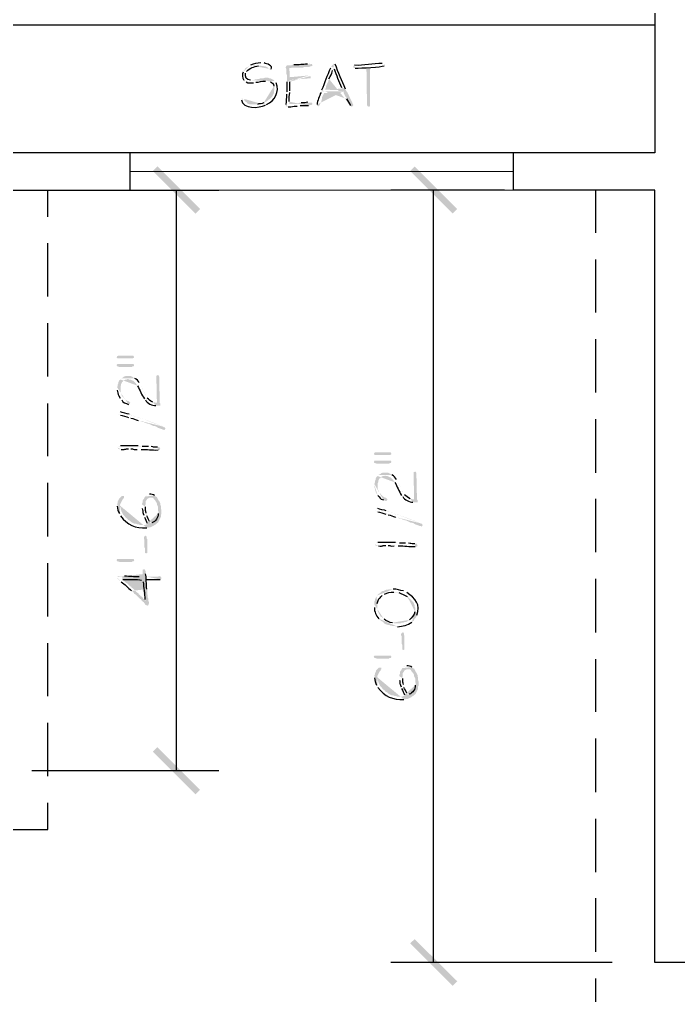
# Model space of a CAD drawing. Header units: inches. Extents: x -167 to 6071, y -6287 to -2731.
# Drawn here: x 1027.3 to 1089.2, y -6073.2 to -5981.6 of the extents above; entities that cross this region are included whole.
import ezdxf

# ---------------------------------------------------------------- set-up
doc = ezdxf.new("R2010")
doc.units = ezdxf.units.IN
doc.header["$LTSCALE"] = 96
doc.header["$MEASUREMENT"] = 0
doc.layers.add('Doors', color=5, linetype='Continuous', lineweight=9)
doc.layers.add('PDF_Geometry', color=7, linetype='Continuous', true_color=0x4a4a4a)
doc.layers.add('PDF_Solid Fills', color=7, linetype='Continuous')

msp = doc.modelspace()

# ---------------------------------------------------------------- hatches: boundary and pattern name
at = {"layer": 'PDF_Solid Fills', "transparency": 33554559}
h = msp.add_hatch(color=256, dxfattribs=at)
h.paths.add_polyline_path([(1048.917, -5985.855), (1048.81, -5985.909), (1048.703, -5986.015), (1048.49, -5986.122), (1048.437, -5986.229), (1048.383, -5986.335), (1048.277, -5986.389), (1048.277, -5986.495)], flags=0)
h.paths.add_polyline_path([(1048.33, -5987.242), (1048.383, -5987.349), (1048.437, -5987.349), (1048.543, -5987.402)], flags=0)
h.paths.add_polyline_path([(1049.237, -5987.509), (1049.343, -5987.509), (1049.45, -5987.455)], flags=0)
h.paths.add_polyline_path([(1050.357, -5987.349), (1050.463, -5987.295), (1051.21, -5987.295), (1051.157, -5987.242), (1048.97, -5987.242)], flags=0)
h.paths.add_polyline_path([(1048.49, -5986.602), (1048.543, -5986.495), (1048.597, -5986.442)], flags=0)
h.paths.add_polyline_path([(1049.717, -5985.909), (1049.983, -5985.909)], flags=0)
h = msp.add_hatch(color=256, dxfattribs=at)
h.paths.add_polyline_path([(1049.983, -5985.642), (1049.93, -5985.642)], flags=0)
h.paths.add_polyline_path([(1048.97, -5985.855), (1048.917, -5985.855), (1049.983, -5985.909), (1050.143, -5985.909), (1050.25, -5985.962), (1050.357, -5985.962), (1050.57, -5986.069), (1050.677, -5986.175), (1050.73, -5986.175), (1050.73, -5986.229), (1050.837, -5986.282), (1050.89, -5986.229)], flags=0)
h.paths.add_polyline_path([(1050.25, -5985.642), (1050.09, -5985.642)], flags=0)
h = msp.add_hatch(color=256, dxfattribs=at)
h.paths.add_polyline_path([(1054.623, -5985.695), (1054.463, -5985.749), (1054.303, -5985.749)], flags=0)
h.paths.add_polyline_path([(1053.023, -5985.802), (1052.917, -5985.802), (1052.81, -5985.855), (1052.437, -5985.855), (1052.33, -5985.909), (1052.277, -5986.015), (1052.277, -5986.122), (1052.33, -5986.229), (1052.33, -5986.655), (1052.383, -5986.815), (1052.383, -5987.029), (1052.65, -5986.975), (1052.65, -5986.442), (1052.597, -5986.335), (1052.597, -5986.122), (1052.757, -5986.122), (1052.863, -5986.069), (1053.877, -5986.069), (1054.037, -5986.015), (1054.463, -5986.015), (1054.57, -5985.962), (1054.623, -5985.962), (1054.73, -5985.909), (1054.783, -5985.909), (1054.783, -5985.855), (1054.73, -5985.749)], flags=0)
h = msp.add_hatch(color=256, dxfattribs=at)
h.paths.add_polyline_path([(1056.543, -5986.015), (1056.49, -5986.122)], flags=0)
h.paths.add_polyline_path([(1055.637, -5988.202), (1055.583, -5988.309), (1057.663, -5988.309), (1057.717, -5988.362), (1057.717, -5988.469), (1057.77, -5988.575), (1057.823, -5988.682), (1057.877, -5988.789), (1057.983, -5988.895), (1057.983, -5989.002)], flags=0)
h.paths.add_polyline_path([(1058.357, -5989.642), (1058.463, -5989.749), (1058.57, -5989.695), (1058.623, -5989.589), (1058.143, -5988.575), (1058.09, -5988.469), (1058.037, -5988.362), (1057.983, -5988.309), (1057.93, -5988.202), (1055.957, -5988.149), (1056.01, -5988.042), (1056.063, -5987.935), (1056.063, -5987.829), (1056.117, -5987.669), (1056.17, -5987.562), (1056.223, -5987.455), (1056.277, -5987.349), (1056.277, -5987.295), (1056.33, -5987.242), (1056.33, -5987.135)], flags=0)
h.paths.add_polyline_path([(1056.65, -5986.335), (1056.757, -5986.229), (1056.81, -5986.069)], flags=0)
h = msp.add_hatch(color=256, dxfattribs=at)
h.paths.add_polyline_path([(1056.757, -5985.695), (1056.703, -5985.749), (1056.703, -5985.802), (1056.65, -5985.855), (1056.597, -5985.909), (1056.543, -5986.015), (1056.81, -5986.069), (1056.81, -5986.175)], flags=0)
h.paths.add_polyline_path([(1057.503, -5987.935), (1057.557, -5988.042), (1055.957, -5988.149), (1057.93, -5988.202), (1057.877, -5988.095)], flags=0)
h.paths.add_polyline_path([(1056.917, -5985.749), (1056.863, -5985.695)], flags=0)
h = msp.add_hatch(color=256, dxfattribs=at)
h.paths.add_polyline_path([(1061.397, -5985.695), (1061.343, -5985.695)], flags=0)
h.paths.add_polyline_path([(1058.73, -5985.855), (1058.623, -5985.909), (1058.623, -5986.015), (1058.677, -5986.122), (1058.783, -5986.122)], flags=0)
h.paths.add_polyline_path([(1061.503, -5985.909), (1061.557, -5985.802), (1061.503, -5985.749)], flags=0)
h = msp.add_hatch(color=256, dxfattribs=at)
h.paths.add_polyline_path([(1054.463, -5986.815), (1052.65, -5986.975), (1052.383, -5987.029), (1052.383, -5987.402)], flags=0)
h.paths.add_polyline_path([(1052.383, -5988.362), (1052.383, -5988.469), (1052.33, -5988.575)], flags=0)
h.paths.add_polyline_path([(1052.277, -5989.535), (1052.277, -5989.642), (1052.33, -5989.695), (1052.383, -5989.749), (1052.49, -5989.749)], flags=0)
h.paths.add_polyline_path([(1053.343, -5989.695), (1053.45, -5989.695), (1053.61, -5989.642)], flags=0)
h.paths.add_polyline_path([(1054.41, -5989.642), (1054.57, -5989.589), (1054.677, -5989.589), (1054.73, -5989.535), (1052.597, -5989.482), (1052.597, -5989.269)], flags=0)
h.paths.add_polyline_path([(1052.65, -5988.415), (1052.65, -5988.255)], flags=0)
h.paths.add_polyline_path([(1052.65, -5987.402), (1052.65, -5987.242), (1054.463, -5987.082), (1054.623, -5987.082), (1054.623, -5986.975), (1054.57, -5986.869)], flags=0)
for points in [[(1060.17, -5986.069), (1059.85, -5986.069), (1059.903, -5989.589), (1059.957, -5989.695), (1060.063, -5989.749), (1060.17, -5989.695), (1060.17, -5989.589)], [(1050.463, -5987.029), (1050.303, -5987.029), (1050.143, -5987.082), (1049.877, -5987.082), (1049.77, -5987.135), (1049.663, -5987.135), (1049.557, -5987.189), (1049.397, -5987.189), (1049.29, -5987.242), (1048.97, -5987.242), (1051.157, -5987.242), (1050.943, -5987.135), (1050.837, -5987.082), (1050.73, -5987.082), (1050.623, -5987.029)]]:
    msp.add_hatch(color=256, dxfattribs=at).paths.add_polyline_path(points)
h = msp.add_hatch(color=256, dxfattribs=at)
h.paths.add_polyline_path([(1051.21, -5987.295), (1050.463, -5987.295), (1050.623, -5987.349), (1050.73, -5987.349), (1050.837, -5987.402)], flags=0)
h.paths.add_polyline_path([(1051.157, -5987.829), (1051.21, -5987.935), (1051.21, -5988.149), (1051.157, -5988.255), (1051.157, -5988.469), (1051.103, -5988.575), (1051.05, -5988.682), (1050.997, -5988.789), (1050.89, -5988.895), (1050.837, -5988.949), (1050.73, -5989.055), (1050.623, -5989.109), (1050.517, -5989.215), (1050.41, -5989.269), (1050.303, -5989.322), (1050.197, -5989.375)], flags=0)
h.paths.add_polyline_path([(1049.61, -5989.535), (1049.237, -5989.535), (1050.463, -5989.535)], flags=0)
h.paths.add_polyline_path([(1051.37, -5987.509), (1051.263, -5987.402)], flags=0)
h = msp.add_hatch(color=256, dxfattribs=at)
h.paths.add_polyline_path([(1055.583, -5988.309), (1055.583, -5988.415)], flags=0)
h.paths.add_polyline_path([(1055.21, -5989.535), (1055.21, -5989.642), (1055.317, -5989.695), (1055.37, -5989.695), (1055.423, -5989.642), (1055.477, -5989.589), (1055.477, -5989.482), (1055.583, -5989.375), (1055.637, -5989.162), (1055.637, -5989.109), (1055.69, -5989.002), (1055.69, -5988.842), (1055.743, -5988.735), (1055.85, -5988.522), (1055.85, -5988.469), (1057.663, -5988.309)], flags=0)
h = msp.add_hatch(color=256, dxfattribs=at)
h.paths.add_polyline_path([(1048.223, -5988.949), (1048.117, -5989.002), (1048.117, -5989.109)], flags=0)
h.paths.add_polyline_path([(1050.357, -5989.589), (1050.463, -5989.535), (1048.917, -5989.535), (1048.81, -5989.482), (1048.757, -5989.482), (1048.65, -5989.429), (1048.597, -5989.322), (1048.49, -5989.269), (1048.383, -5989.162), (1048.383, -5989.055), (1048.33, -5989.002)], flags=0)
h = msp.add_hatch(color=256, dxfattribs=at)
h.paths.add_polyline_path([(1054.57, -5989.322), (1054.357, -5989.322)], flags=0)
h.paths.add_polyline_path([(1053.717, -5989.375), (1053.557, -5989.375), (1053.45, -5989.429), (1052.97, -5989.429), (1052.81, -5989.482), (1052.597, -5989.482), (1054.73, -5989.535), (1054.783, -5989.482), (1054.73, -5989.375)], flags=0)
at = {"layer": 'PDF_Solid Fills', "true_color": 0x4a4a4a, "transparency": 33554559}
for points in [[(1036.383, -6013.269), (1036.437, -6013.322), (1036.49, -6013.375), (1037.877, -6013.375), (1037.983, -6013.322), (1038.037, -6013.269), (1037.983, -6013.162), (1037.93, -6013.109), (1036.543, -6013.109), (1036.437, -6013.162)], [(1036.383, -6014.015), (1036.437, -6014.122), (1036.49, -6014.122), (1036.65, -6014.175), (1037.823, -6014.175), (1037.877, -6014.122), (1037.983, -6014.122), (1038.037, -6014.015), (1037.983, -6013.909), (1036.437, -6013.909)], [(1040.117, -6015.082), (1040.17, -6017.535), (1040.17, -6017.802), (1040.49, -6017.802), (1040.49, -6017.589), (1040.437, -6017.535), (1040.383, -6015.135), (1040.383, -6015.082), (1040.33, -6014.975), (1040.277, -6014.922), (1040.17, -6014.975), (1040.117, -6014.975)], [(1060.543, -6022.335), (1060.65, -6022.442), (1062.037, -6022.442), (1062.143, -6022.389), (1062.197, -6022.335), (1062.143, -6022.229), (1062.09, -6022.175), (1060.703, -6022.175), (1060.597, -6022.229)], [(1060.543, -6023.082), (1060.597, -6023.189), (1060.65, -6023.189), (1060.81, -6023.242), (1061.983, -6023.242), (1062.037, -6023.189), (1062.143, -6023.189), (1062.197, -6023.082), (1062.143, -6022.975), (1060.597, -6022.975)], [(1064.277, -6024.149), (1064.33, -6026.602), (1064.33, -6026.869), (1064.65, -6026.869), (1064.65, -6026.655), (1064.597, -6026.602), (1064.543, -6024.202), (1064.543, -6024.149), (1064.49, -6024.042), (1064.437, -6023.989), (1064.33, -6024.042), (1064.277, -6024.042)], [(1038.943, -6030.175), (1038.943, -6030.282), (1038.997, -6030.389), (1038.997, -6031.082), (1039.05, -6031.189), (1039.05, -6031.615), (1039.157, -6031.669), (1039.263, -6031.615), (1039.263, -6030.335), (1039.21, -6030.282), (1039.21, -6030.122), (1039.157, -6030.015), (1039.103, -6030.015), (1038.997, -6030.069)], [(1036.65, -6032.202), (1037.983, -6032.202), (1038.037, -6032.309), (1037.983, -6032.415), (1037.877, -6032.415), (1037.823, -6032.469), (1036.65, -6032.469), (1036.49, -6032.415), (1036.437, -6032.415), (1036.383, -6032.309), (1036.437, -6032.202)], [(1063.103, -6039.242), (1063.103, -6039.349), (1063.157, -6039.455), (1063.157, -6040.149), (1063.21, -6040.255), (1063.21, -6040.682), (1063.317, -6040.735), (1063.423, -6040.682), (1063.423, -6039.402), (1063.37, -6039.349), (1063.37, -6039.189), (1063.317, -6039.082), (1063.263, -6039.082), (1063.157, -6039.135)], [(1060.81, -6041.269), (1062.143, -6041.269), (1062.197, -6041.375), (1062.143, -6041.482), (1062.037, -6041.482), (1061.983, -6041.535), (1060.81, -6041.535), (1060.65, -6041.482), (1060.597, -6041.482), (1060.543, -6041.375), (1060.597, -6041.269)]]:
    msp.add_hatch(color=251, dxfattribs=at).paths.add_polyline_path(points)
h = msp.add_hatch(color=251, dxfattribs=at)
h.paths.add_polyline_path([(1036.437, -6016.202), (1036.437, -6016.362)], flags=0)
h.paths.add_polyline_path([(1036.703, -6017.109), (1036.757, -6017.162), (1036.863, -6017.269)], flags=0)
h.paths.add_polyline_path([(1037.503, -6017.695), (1037.61, -6017.642), (1037.663, -6017.535), (1037.61, -6017.482), (1037.503, -6017.375), (1037.45, -6017.375), (1037.343, -6017.322), (1037.29, -6017.269), (1037.237, -6017.269), (1037.183, -6017.215), (1037.077, -6017.109), (1037.023, -6017.002), (1036.917, -6016.949), (1036.863, -6016.842), (1036.863, -6016.789), (1036.757, -6016.575), (1036.757, -6015.349), (1036.65, -6015.402), (1036.597, -6015.509), (1036.543, -6015.615), (1036.543, -6015.722), (1036.49, -6015.829), (1036.49, -6015.935), (1036.437, -6016.095)], flags=0)
h = msp.add_hatch(color=251, dxfattribs=at)
h.paths.add_polyline_path([(1036.757, -6015.349), (1036.757, -6016.202), (1036.757, -6015.989), (1036.81, -6015.882), (1036.81, -6015.775), (1036.863, -6015.669), (1036.917, -6015.562), (1036.97, -6015.562), (1037.023, -6015.455), (1037.237, -6015.349), (1037.343, -6015.349), (1037.45, -6015.295), (1037.557, -6015.349), (1037.663, -6015.349), (1037.877, -6015.455), (1037.93, -6015.455), (1038.037, -6015.562), (1038.09, -6015.615), (1038.197, -6015.722), (1038.25, -6015.829), (1038.303, -6015.829), (1038.357, -6015.935)], flags=0)
h.paths.add_polyline_path([(1038.997, -6017.162), (1038.997, -6017.215), (1039.103, -6017.269)], flags=0)
h.paths.add_polyline_path([(1040.063, -6017.802), (1040.17, -6017.802), (1040.17, -6017.535), (1040.063, -6017.535), (1039.903, -6017.482), (1039.797, -6017.482)], flags=0)
h.paths.add_polyline_path([(1039.263, -6017.109), (1039.21, -6017.002), (1039.157, -6016.895), (1039.05, -6016.789), (1039.05, -6016.682), (1038.997, -6016.575), (1038.943, -6016.469), (1038.89, -6016.415), (1038.837, -6016.255), (1038.783, -6016.149), (1038.677, -6015.989), (1038.623, -6015.882), (1038.517, -6015.669)], flags=0)
h.paths.add_polyline_path([(1038.09, -6015.242), (1037.983, -6015.189), (1037.93, -6015.135), (1037.823, -6015.082), (1037.717, -6015.029), (1037.237, -6015.029), (1037.077, -6015.082), (1037.023, -6015.135), (1036.81, -6015.242)], flags=0)
h = msp.add_hatch(color=251, dxfattribs=at)
h.paths.add_polyline_path([(1036.49, -6018.549), (1036.543, -6018.602), (1036.757, -6018.709)], flags=0)
h.paths.add_polyline_path([(1037.503, -6018.922), (1037.61, -6018.922), (1037.717, -6018.975)], flags=0)
h.paths.add_polyline_path([(1038.41, -6019.189), (1038.517, -6019.189), (1038.623, -6019.242), (1038.837, -6019.349), (1038.943, -6019.349), (1039.05, -6019.402), (1039.21, -6019.455), (1039.317, -6019.509), (1039.423, -6019.509), (1039.53, -6019.562), (1039.637, -6019.615), (1039.743, -6019.669), (1039.85, -6019.722), (1039.957, -6019.722), (1040.117, -6019.775), (1040.277, -6019.882), (1040.597, -6019.989), (1040.703, -6020.042), (1040.81, -6020.042), (1040.81, -6020.095), (1040.917, -6020.042), (1040.97, -6019.935), (1040.917, -6019.882), (1040.917, -6019.829), (1040.81, -6019.829), (1040.757, -6019.775)], flags=0)
h.paths.add_polyline_path([(1040.757, -6019.775, 0.021662), (1038.783, -6019.029)], flags=0)
h.paths.add_polyline_path([(1038.783, -6019.029), (1038.677, -6018.975), (1038.517, -6018.922), (1038.41, -6018.922), (1038.303, -6018.869), (1038.197, -6018.815), (1038.09, -6018.815), (1037.877, -6018.709), (1037.77, -6018.709), (1037.557, -6018.602)], flags=0)
h.paths.add_polyline_path([(1036.757, -6018.389), (1036.65, -6018.389), (1036.543, -6018.442)], flags=0)
h = msp.add_hatch(color=251, dxfattribs=at)
h.paths.add_polyline_path([(1036.49, -6021.749), (1036.543, -6021.855), (1036.703, -6021.909), (1036.81, -6021.909)], flags=0)
h.paths.add_polyline_path([(1037.503, -6021.855), (1037.717, -6021.855)], flags=0)
h.paths.add_polyline_path([(1038.303, -6021.909), (1038.677, -6021.909)], flags=0)
h.paths.add_polyline_path([(1040.277, -6021.962), (1040.437, -6021.962), (1040.49, -6021.855), (1040.437, -6021.749), (1040.383, -6021.695), (1040.223, -6021.695)], flags=0)
h.paths.add_polyline_path([(1039.637, -6021.642), (1039.37, -6021.642)], flags=0)
h.paths.add_polyline_path([(1038.783, -6021.642), (1038.517, -6021.642), (1038.41, -6021.589)], flags=0)
h.paths.add_polyline_path([(1036.757, -6021.589), (1036.65, -6021.589), (1036.543, -6021.642)], flags=0)
h = msp.add_hatch(color=251, dxfattribs=at)
h.paths.add_polyline_path([(1060.597, -6025.269), (1060.597, -6025.429), (1060.65, -6025.589), (1060.65, -6025.695), (1060.703, -6025.802), (1060.703, -6025.909), (1060.757, -6025.962), (1060.863, -6026.175), (1060.917, -6026.229)], flags=0)
h.paths.add_polyline_path([(1061.45, -6026.655), (1061.557, -6026.709), (1061.663, -6026.762), (1061.77, -6026.709), (1061.823, -6026.602), (1061.77, -6026.549), (1061.663, -6026.442), (1061.61, -6026.442), (1061.503, -6026.389), (1061.45, -6026.335), (1061.397, -6026.335), (1061.343, -6026.282), (1061.237, -6026.175), (1061.183, -6026.069), (1061.077, -6026.015), (1061.023, -6025.909), (1061.023, -6025.855), (1060.97, -6025.749), (1060.917, -6025.642), (1060.917, -6024.415), (1060.81, -6024.469), (1060.757, -6024.575), (1060.703, -6024.682), (1060.703, -6024.789), (1060.65, -6024.895), (1060.65, -6025.002), (1060.597, -6025.162)], flags=0)
h = msp.add_hatch(color=251, dxfattribs=at)
h.paths.add_polyline_path([(1060.917, -6024.415), (1060.917, -6025.269), (1060.917, -6025.055), (1060.97, -6024.949), (1060.97, -6024.842), (1061.077, -6024.629), (1061.13, -6024.629), (1061.183, -6024.522), (1061.29, -6024.469), (1061.397, -6024.415), (1061.503, -6024.415), (1061.61, -6024.362), (1061.717, -6024.415), (1061.823, -6024.415), (1062.037, -6024.522), (1062.09, -6024.522), (1062.197, -6024.629), (1062.25, -6024.682), (1062.357, -6024.789), (1062.41, -6024.895), (1062.463, -6024.895), (1062.517, -6025.002)], flags=0)
h.paths.add_polyline_path([(1063.157, -6026.229), (1063.157, -6026.282), (1063.263, -6026.335)], flags=0)
h.paths.add_polyline_path([(1064.223, -6026.869), (1064.33, -6026.869), (1064.33, -6026.602), (1064.223, -6026.602), (1064.063, -6026.549), (1063.957, -6026.549)], flags=0)
h.paths.add_polyline_path([(1063.423, -6026.175), (1063.317, -6025.962), (1063.21, -6025.855), (1063.21, -6025.749), (1063.157, -6025.642), (1063.103, -6025.535), (1063.05, -6025.482), (1062.997, -6025.322), (1062.943, -6025.215), (1062.837, -6025.055), (1062.783, -6024.949), (1062.73, -6024.842), (1062.677, -6024.735)], flags=0)
h.paths.add_polyline_path([(1062.25, -6024.309), (1062.143, -6024.255), (1062.09, -6024.202), (1061.983, -6024.149), (1061.877, -6024.095), (1061.397, -6024.095), (1061.237, -6024.149), (1061.183, -6024.202), (1060.97, -6024.309)], flags=0)
h = msp.add_hatch(color=251, dxfattribs=at)
h.paths.add_polyline_path([(1036.437, -6027.189), (1036.437, -6027.242)], flags=0)
h.paths.add_polyline_path([(1036.65, -6027.935), (1036.703, -6028.042), (1036.703, -6027.082), (1036.757, -6026.975), (1036.863, -6026.762), (1036.917, -6026.655), (1037.023, -6026.549), (1037.023, -6026.495), (1037.077, -6026.442), (1037.077, -6026.282), (1036.863, -6026.282), (1036.81, -6026.335), (1036.597, -6026.549), (1036.597, -6026.602), (1036.543, -6026.709), (1036.49, -6026.815), (1036.49, -6026.922), (1036.437, -6027.029)], flags=0)
h = msp.add_hatch(color=251, dxfattribs=at)
h.paths.add_polyline_path([(1038.783, -6027.242), (1038.783, -6027.455)], flags=0)
h.paths.add_polyline_path([(1038.943, -6028.095), (1038.943, -6028.149), (1038.997, -6028.255)], flags=0)
h.paths.add_polyline_path([(1039.263, -6028.842), (1039.317, -6028.949), (1039.317, -6029.269), (1039.477, -6029.215), (1039.583, -6029.215), (1039.903, -6029.055), (1039.957, -6029.002), (1040.063, -6028.949), (1040.117, -6028.895), (1040.17, -6028.842), (1040.277, -6028.789), (1040.33, -6028.682), (1040.33, -6027.775), (1040.277, -6027.935)], flags=0)
h.paths.add_polyline_path([(1039.69, -6028.789), (1039.583, -6028.842), (1039.53, -6028.789), (1039.477, -6028.682)], flags=0)
h.paths.add_polyline_path([(1039.21, -6028.149), (1039.21, -6028.042), (1039.157, -6027.882)], flags=0)
h.paths.add_polyline_path([(1039.103, -6027.295), (1039.05, -6027.189), (1039.05, -6026.335), (1038.997, -6026.442), (1038.943, -6026.549), (1038.89, -6026.602), (1038.837, -6026.709), (1038.837, -6026.869), (1038.783, -6026.975), (1038.783, -6027.082)], flags=0)
h = msp.add_hatch(color=251, dxfattribs=at)
h.paths.add_polyline_path([(1039.05, -6026.335), (1039.05, -6027.189), (1039.103, -6027.082), (1039.103, -6026.815), (1039.157, -6026.709), (1039.21, -6026.655), (1039.263, -6026.549), (1039.477, -6026.442), (1039.743, -6026.442), (1039.85, -6026.495), (1039.903, -6026.602), (1040.01, -6026.709), (1040.063, -6026.815), (1040.117, -6026.869), (1040.17, -6026.975), (1040.17, -6027.082), (1040.223, -6027.189), (1040.277, -6027.295), (1040.277, -6027.669), (1040.33, -6027.775), (1040.33, -6028.682), (1040.383, -6028.575), (1040.437, -6028.469), (1040.49, -6028.362), (1040.543, -6028.255), (1040.543, -6028.042), (1040.597, -6027.935), (1040.597, -6027.615), (1040.543, -6027.455), (1040.543, -6027.242), (1040.49, -6027.082), (1040.49, -6026.975), (1040.437, -6026.869), (1040.383, -6026.762), (1040.33, -6026.709), (1040.277, -6026.602), (1040.223, -6026.495), (1040.17, -6026.389), (1040.063, -6026.335), (1039.957, -6026.229)], flags=0)
h.paths.add_polyline_path([(1039.477, -6026.122), (1039.37, -6026.175), (1039.263, -6026.175), (1039.157, -6026.229)], flags=0)
h = msp.add_hatch(color=251, dxfattribs=at)
h.paths.add_polyline_path([(1036.703, -6028.042), (1036.757, -6028.149)], flags=0)
h.paths.add_polyline_path([(1039.21, -6029.269), (1039.317, -6029.269), (1039.317, -6028.949), (1039.157, -6028.949), (1039.05, -6029.002), (1038.57, -6029.002), (1038.463, -6028.949), (1038.357, -6028.949), (1038.25, -6028.895), (1038.09, -6028.895), (1037.77, -6028.735), (1037.663, -6028.629), (1037.45, -6028.522), (1037.397, -6028.415), (1037.29, -6028.362), (1037.183, -6028.255), (1037.13, -6028.149), (1037.023, -6028.042), (1036.97, -6027.989), (1036.863, -6027.775), (1036.81, -6027.615), (1036.757, -6027.509), (1036.757, -6027.402), (1036.703, -6027.295), (1036.703, -6027.189)], flags=0)
h = msp.add_hatch(color=251, dxfattribs=at)
h.paths.add_polyline_path([(1060.65, -6027.615), (1060.703, -6027.669), (1060.917, -6027.775)], flags=0)
h.paths.add_polyline_path([(1061.663, -6027.989), (1061.77, -6027.989), (1061.877, -6028.042)], flags=0)
h.paths.add_polyline_path([(1062.57, -6028.255), (1062.677, -6028.255), (1062.783, -6028.309), (1062.89, -6028.362), (1062.997, -6028.415), (1063.103, -6028.415), (1063.21, -6028.469), (1063.37, -6028.522), (1063.477, -6028.575), (1063.583, -6028.575), (1064.01, -6028.789), (1064.117, -6028.789), (1064.277, -6028.842), (1064.437, -6028.949), (1064.757, -6029.055), (1064.863, -6029.109), (1064.97, -6029.109), (1064.97, -6029.162), (1065.077, -6029.109), (1065.13, -6029.002), (1065.077, -6028.949), (1065.077, -6028.895), (1064.97, -6028.895), (1064.917, -6028.842)], flags=0)
h.paths.add_polyline_path([(1064.917, -6028.842, 0.021662), (1062.943, -6028.095)], flags=0)
h.paths.add_polyline_path([(1062.943, -6028.095), (1062.837, -6028.042), (1062.677, -6027.989), (1062.57, -6027.989), (1062.357, -6027.882), (1062.25, -6027.882), (1062.037, -6027.775), (1061.93, -6027.775), (1061.717, -6027.669)], flags=0)
h.paths.add_polyline_path([(1060.917, -6027.455), (1060.81, -6027.455), (1060.703, -6027.509)], flags=0)
h = msp.add_hatch(color=251, dxfattribs=at)
h.paths.add_polyline_path([(1060.65, -6030.815), (1060.703, -6030.922), (1060.863, -6030.975), (1060.97, -6030.975)], flags=0)
h.paths.add_polyline_path([(1061.663, -6030.922), (1061.877, -6030.922)], flags=0)
h.paths.add_polyline_path([(1062.463, -6030.975), (1062.837, -6030.975)], flags=0)
h.paths.add_polyline_path([(1064.437, -6031.029), (1064.597, -6031.029), (1064.65, -6030.922), (1064.597, -6030.815), (1064.543, -6030.762), (1064.383, -6030.762)], flags=0)
h.paths.add_polyline_path([(1063.797, -6030.709), (1063.53, -6030.709)], flags=0)
h.paths.add_polyline_path([(1062.943, -6030.709), (1062.677, -6030.709), (1062.57, -6030.655)], flags=0)
h.paths.add_polyline_path([(1060.917, -6030.655), (1060.81, -6030.655), (1060.703, -6030.709)], flags=0)
h = msp.add_hatch(color=251, dxfattribs=at)
h.paths.add_polyline_path([(1036.437, -6033.962), (1036.49, -6034.069), (1036.597, -6034.122), (1036.597, -6034.175), (1036.703, -6034.229), (1036.81, -6034.335)], flags=0)
h.paths.add_polyline_path([(1037.77, -6035.189), (1037.877, -6035.242), (1037.983, -6035.349), (1038.037, -6035.455), (1038.143, -6035.509), (1038.25, -6035.615), (1038.303, -6035.669), (1038.41, -6035.775), (1038.463, -6035.829), (1038.57, -6035.935), (1038.677, -6035.989), (1038.73, -6036.095), (1038.837, -6036.202), (1038.943, -6036.255), (1038.997, -6036.362), (1039.05, -6036.415), (1039.103, -6036.522), (1039.157, -6036.522), (1039.263, -6036.575), (1039.37, -6036.522), (1039.423, -6036.362), (1039.423, -6036.202), (1039.37, -6036.149), (1039.37, -6035.935), (1039.317, -6035.829), (1039.317, -6035.615), (1039.263, -6035.509), (1039.263, -6035.135), (1039.21, -6035.029)], flags=0)
h.paths.add_polyline_path([(1039.103, -6033.589), (1039.103, -6033.322), (1039.103, -6036.095), (1039.05, -6036.095), (1038.997, -6035.989), (1038.89, -6035.935), (1038.837, -6035.829), (1038.73, -6035.722), (1038.623, -6035.669), (1038.57, -6035.562), (1038.463, -6035.509), (1038.41, -6035.402), (1038.303, -6035.349), (1038.197, -6035.242), (1038.143, -6035.189), (1037.93, -6034.975), (1037.823, -6034.922), (1037.77, -6034.815), (1037.663, -6034.762), (1037.557, -6034.655), (1037.503, -6034.602), (1037.397, -6034.495), (1037.29, -6034.442), (1037.183, -6034.335), (1037.13, -6034.282), (1037.023, -6034.175), (1036.917, -6034.122), (1036.917, -6033.802), (1036.49, -6033.802), (1036.49, -6033.855)], flags=0)
h = msp.add_hatch(color=251, dxfattribs=at)
h.paths.add_polyline_path([(1036.917, -6033.802), (1036.917, -6034.122), (1036.97, -6034.122)], flags=0)
h.paths.add_polyline_path([(1038.73, -6034.175), (1038.89, -6034.175), (1038.89, -6034.335)], flags=0)
h.paths.add_polyline_path([(1039.05, -6035.989), (1039.103, -6036.095), (1039.103, -6033.322), (1039.05, -6033.215), (1038.997, -6033.162), (1038.943, -6033.162), (1038.837, -6033.215), (1038.837, -6033.855), (1038.517, -6033.855)], flags=0)
h.paths.add_polyline_path([(1037.13, -6033.802), (1037.023, -6033.802)], flags=0)
h = msp.add_hatch(color=251, dxfattribs=at)
h.paths.add_polyline_path([(1039.157, -6033.855), (1039.157, -6034.122), (1039.21, -6034.122)], flags=0)
h.paths.add_polyline_path([(1040.49, -6034.122), (1040.597, -6034.069), (1040.597, -6033.962), (1040.543, -6033.855), (1040.383, -6033.802), (1040.277, -6033.855), (1039.263, -6033.855)], flags=0)
h = msp.add_hatch(color=251, dxfattribs=at)
h.paths.add_polyline_path([(1060.81, -6035.722), (1060.863, -6036.629), (1060.863, -6036.362)], flags=0)
h.paths.add_polyline_path([(1061.343, -6035.615), (1061.557, -6035.509)], flags=0)
h.paths.add_polyline_path([(1062.41, -6035.295), (1062.517, -6035.349), (1062.89, -6035.349)], flags=0)
h.paths.add_polyline_path([(1063.69, -6035.722), (1063.797, -6035.775), (1063.85, -6035.882), (1063.957, -6035.935), (1064.063, -6036.042), (1064.117, -6036.149), (1064.223, -6036.202), (1064.277, -6036.309), (1064.33, -6036.415), (1064.383, -6036.575), (1064.383, -6036.682), (1064.437, -6036.789), (1064.437, -6036.895), (1064.49, -6037.695), (1064.543, -6037.589), (1064.597, -6037.482)], flags=0)
h.paths.add_polyline_path([(1063.637, -6035.349), (1063.53, -6035.295), (1063.423, -6035.242), (1063.317, -6035.189)], flags=0)
h.paths.add_polyline_path([(1062.357, -6035.029), (1061.983, -6035.029), (1061.823, -6035.082), (1061.717, -6035.082), (1061.503, -6035.189), (1061.397, -6035.189), (1061.29, -6035.242), (1061.237, -6035.295), (1061.13, -6035.402), (1061.023, -6035.455), (1060.97, -6035.509), (1060.863, -6035.615)], flags=0)
h = msp.add_hatch(color=251, dxfattribs=at)
h.paths.add_polyline_path([(1060.543, -6036.575), (1060.597, -6036.735)], flags=0)
h.paths.add_polyline_path([(1061.023, -6037.802), (1061.077, -6037.909), (1061.13, -6037.909), (1061.237, -6038.015), (1061.45, -6038.122), (1061.503, -6038.229), (1061.717, -6038.335), (1061.877, -6038.389), (1061.983, -6038.389), (1062.09, -6038.442), (1062.197, -6038.442), (1062.303, -6038.495), (1062.57, -6038.495), (1062.677, -6038.549), (1062.783, -6038.549)], flags=0)
h.paths.add_polyline_path([(1064.117, -6038.122), (1064.223, -6038.015), (1064.277, -6038.015), (1064.33, -6037.909), (1064.383, -6037.802), (1064.49, -6037.695), (1064.437, -6036.895), (1064.437, -6037.055), (1064.383, -6037.162)], flags=0)
h.paths.add_polyline_path([(1063.903, -6037.909), (1063.797, -6037.962), (1063.743, -6038.015), (1063.637, -6038.069), (1063.53, -6038.122), (1063.423, -6038.122), (1063.317, -6038.175), (1063.157, -6038.175), (1063.05, -6038.229), (1062.463, -6038.229), (1062.303, -6038.175)], flags=0)
h.paths.add_polyline_path([(1061.503, -6037.855), (1061.29, -6037.642), (1061.183, -6037.589), (1061.077, -6037.375), (1061.023, -6037.322), (1060.97, -6037.215), (1060.917, -6037.109), (1060.917, -6037.002), (1060.863, -6036.842), (1060.863, -6036.629), (1060.81, -6035.722), (1060.757, -6035.775), (1060.65, -6035.989), (1060.65, -6036.095), (1060.597, -6036.202), (1060.597, -6036.469)], flags=0)
h = msp.add_hatch(color=251, dxfattribs=at)
h.paths.add_polyline_path([(1060.597, -6043.295), (1060.597, -6043.349)], flags=0)
h.paths.add_polyline_path([(1060.81, -6044.042), (1060.863, -6044.149), (1060.863, -6043.189), (1060.97, -6042.975), (1061.077, -6042.762), (1061.183, -6042.655), (1061.183, -6042.602), (1061.237, -6042.549), (1061.237, -6042.389), (1061.023, -6042.389), (1060.97, -6042.442), (1060.863, -6042.549), (1060.757, -6042.655), (1060.757, -6042.709), (1060.65, -6042.922), (1060.65, -6043.029), (1060.597, -6043.135)], flags=0)
h = msp.add_hatch(color=251, dxfattribs=at)
h.paths.add_polyline_path([(1062.943, -6043.349), (1062.943, -6043.562)], flags=0)
h.paths.add_polyline_path([(1063.103, -6044.202), (1063.103, -6044.255), (1063.157, -6044.362)], flags=0)
h.paths.add_polyline_path([(1063.423, -6044.949), (1063.477, -6045.055), (1063.477, -6045.375), (1063.637, -6045.322), (1063.743, -6045.322), (1063.85, -6045.269), (1063.957, -6045.215), (1064.063, -6045.162), (1064.117, -6045.109), (1064.223, -6045.055), (1064.277, -6045.002), (1064.33, -6044.949), (1064.437, -6044.895), (1064.49, -6044.789), (1064.49, -6043.882), (1064.437, -6044.042)], flags=0)
h.paths.add_polyline_path([(1063.85, -6044.895), (1063.743, -6044.949), (1063.69, -6044.895), (1063.637, -6044.789)], flags=0)
h.paths.add_polyline_path([(1063.37, -6044.255), (1063.37, -6044.149), (1063.317, -6043.989)], flags=0)
h.paths.add_polyline_path([(1063.263, -6043.402), (1063.21, -6043.295), (1063.21, -6042.442), (1063.157, -6042.549), (1063.103, -6042.655), (1063.05, -6042.709), (1062.997, -6042.815), (1062.997, -6042.975), (1062.943, -6043.082), (1062.943, -6043.189)], flags=0)
h = msp.add_hatch(color=251, dxfattribs=at)
h.paths.add_polyline_path([(1063.21, -6042.442), (1063.21, -6043.295), (1063.263, -6043.189), (1063.263, -6042.922), (1063.317, -6042.815), (1063.37, -6042.762), (1063.423, -6042.655), (1063.53, -6042.602), (1063.637, -6042.549), (1063.903, -6042.549), (1064.01, -6042.602), (1064.063, -6042.709), (1064.17, -6042.815), (1064.223, -6042.922), (1064.277, -6042.975), (1064.33, -6043.082), (1064.33, -6043.189), (1064.383, -6043.295), (1064.437, -6043.402), (1064.437, -6043.775), (1064.49, -6043.882), (1064.49, -6044.789), (1064.543, -6044.682), (1064.65, -6044.469), (1064.703, -6044.362), (1064.703, -6044.149), (1064.757, -6044.042), (1064.757, -6043.722), (1064.703, -6043.562), (1064.703, -6043.349), (1064.65, -6043.189), (1064.65, -6043.082), (1064.543, -6042.869), (1064.49, -6042.815), (1064.437, -6042.709), (1064.383, -6042.602), (1064.33, -6042.495), (1064.223, -6042.442), (1064.117, -6042.335)], flags=0)
h.paths.add_polyline_path([(1063.637, -6042.229), (1063.53, -6042.282), (1063.423, -6042.282), (1063.317, -6042.335)], flags=0)
h = msp.add_hatch(color=251, dxfattribs=at)
h.paths.add_polyline_path([(1060.863, -6044.149), (1060.917, -6044.255)], flags=0)
h.paths.add_polyline_path([(1063.37, -6045.375), (1063.477, -6045.375), (1063.477, -6045.055), (1063.317, -6045.055), (1063.21, -6045.109), (1062.73, -6045.109), (1062.623, -6045.055), (1062.517, -6045.055), (1062.41, -6045.002), (1062.25, -6045.002), (1061.93, -6044.842), (1061.823, -6044.735), (1061.61, -6044.629), (1061.557, -6044.522), (1061.45, -6044.469), (1061.343, -6044.362), (1061.29, -6044.255), (1061.183, -6044.149), (1061.13, -6044.095), (1061.077, -6043.989), (1061.023, -6043.882), (1060.97, -6043.722), (1060.917, -6043.615), (1060.917, -6043.509), (1060.863, -6043.402), (1060.863, -6043.295)], flags=0)

# ---------------------------------------------------------------- linework, layer by layer
at = {"layer": 'Doors', "transparency": 33554687}
for points in [[(1037.663, -5995.829), (1073.663, -5995.829)], [(1037.663, -5997.589), (1073.663, -5997.589)]]:
    msp.add_lwpolyline(points, dxfattribs=at)
at = {"layer": 'PDF_Geometry', "color": 7}
for points in [[(1086.943, -5822.069), (1086.943, -5994.069), (1024.437, -5994.069), (1024.437, -5900.842)], [(1174.89, -5876.095), (1160.437, -5876.095), (1160.437, -5990.815), (1156.917, -5990.815), (1156.917, -5961.109), (1096.917, -5961.109), (1096.917, -6048.575), (1156.917, -6048.575), (1156.917, -6018.815), (1160.437, -6018.815), (1160.437, -6048.575), (1178.943, -6048.575), (1178.943, -6052.042), (1096.917, -6052.042), (1096.917, -6070.069), (1086.943, -6070.069), (1086.943, -5997.589), (1073.663, -5997.589), (1073.663, -5994.069)], [(1024.437, -5982.069), (1086.943, -5982.069)], [(1008.917, -6048.575), (1008.917, -6052.042), (1024.437, -6052.042), (1024.437, -5997.589), (1037.663, -5997.589), (1037.663, -5994.069)]]:
    msp.add_lwpolyline(points, dxfattribs=at)
at = {"layer": 'PDF_Geometry'}
for points in [[(1028.437, -5997.589), (1045.983, -5997.589)], [(1029.93, -6000.095), (1029.93, -5997.589)], [(1041.983, -5997.589), (1041.983, -6052.042)], [(1072.81, -5997.589), (1062.143, -5997.589)], [(1066.143, -6070.069), (1066.143, -5997.589)], [(1081.397, -6001.589), (1081.397, -5997.589)], [(1029.93, -6007.562), (1029.93, -6002.549)], [(1081.397, -6009.055), (1081.397, -6004.095)], [(1029.93, -6015.082), (1029.93, -6010.069)], [(1081.397, -6016.575), (1081.397, -6011.562)], [(1029.93, -6022.549), (1029.93, -6017.589)], [(1081.397, -6024.095), (1081.397, -6019.082)], [(1029.93, -6030.069), (1029.93, -6025.055)], [(1081.397, -6031.562), (1081.397, -6026.549)], [(1029.93, -6037.589), (1029.93, -6032.575)], [(1081.397, -6039.082), (1081.397, -6034.069)], [(1029.93, -6045.055), (1029.93, -6040.095)], [(1081.397, -6046.549), (1081.397, -6041.589)], [(1029.93, -6052.575), (1029.93, -6047.562)], [(1081.397, -6054.069), (1081.397, -6049.055)], [(1028.437, -6052.042), (1045.983, -6052.042)], [(1023.903, -6057.589), (1029.93, -6057.589), (1029.93, -6055.082)], [(1081.397, -6061.589), (1081.397, -6056.575)], [(1081.397, -6069.055), (1081.397, -6064.042)], [(1082.943, -6070.069), (1062.143, -6070.069)], [(1086.943, -6075.562), (1081.397, -6075.562), (1081.397, -6071.562)]]:
    msp.add_lwpolyline(points, dxfattribs=at)
at = {"layer": 'PDF_Geometry', "color": 7}
for points in [[(1048.597, -5986.442), (1048.924, -5986.058), (1049.281, -5986.023), (1049.717, -5985.909)], [(1049.93, -5985.642), (1049.599, -5985.653), (1049.27, -5985.718), (1048.97, -5985.855)], [(1050.89, -5986.229), (1051.139, -5985.871), (1050.464, -5985.721), (1050.25, -5985.642)], [(1054.303, -5985.749), (1053.82, -5985.766), (1053.566, -5985.833), (1053.023, -5985.802)], [(1057.877, -5988.095), (1057.57, -5987.308), (1057.2, -5986.547), (1056.917, -5985.749)], [(1061.343, -5985.695), (1060.446, -5985.68), (1059.616, -5985.908), (1058.73, -5985.855)], [(1058.783, -5986.122), (1059.378, -5986.127), (1061.249, -5986.031), (1061.503, -5985.909)], [(1048.277, -5986.495), (1048.168, -5986.697), (1048.151, -5987.072), (1048.33, -5987.242)], [(1048.97, -5987.242), (1048.528, -5987.26), (1048.462, -5986.969), (1048.49, -5986.602)], [(1056.49, -5986.122), (1056.118, -5986.834), (1055.934, -5987.494), (1055.637, -5988.202)], [(1056.33, -5987.135), (1056.511, -5986.757), (1056.561, -5986.754), (1056.65, -5986.335)], [(1056.81, -5986.175), (1057.028, -5986.75), (1057.246, -5987.375), (1057.503, -5987.935)], [(1048.543, -5987.402), (1048.829, -5987.58), (1048.894, -5987.489), (1049.237, -5987.509)], [(1049.45, -5987.455), (1049.759, -5987.46), (1050.04, -5987.303), (1050.357, -5987.349)], [(1050.463, -5989.535), (1051.27, -5989.211), (1051.71, -5988.326), (1051.37, -5987.509)], [(1050.837, -5987.402), (1050.918, -5987.505), (1051.193, -5987.545), (1051.157, -5987.829)], [(1052.383, -5987.402), (1052.383, -5987.722), (1052.383, -5988.042), (1052.383, -5988.362)], [(1052.65, -5988.255), (1052.65, -5987.971), (1052.65, -5987.687), (1052.65, -5987.402)], [(1052.33, -5988.575), (1052.347, -5989.002), (1052.316, -5989.14), (1052.277, -5989.535)], [(1052.597, -5989.269), (1052.565, -5988.804), (1052.639, -5988.765), (1052.65, -5988.415)], [(1055.583, -5988.415), (1055.409, -5988.751), (1055.259, -5989.181), (1055.21, -5989.535)], [(1048.117, -5989.109), (1048.232, -5989.973), (1049.787, -5989.914), (1050.357, -5989.589)], [(1050.197, -5989.375), (1050.012, -5989.469), (1049.805, -5989.458), (1049.61, -5989.535)], [(1052.49, -5989.749), (1052.966, -5989.783), (1052.846, -5989.665), (1053.343, -5989.695)], [(1053.61, -5989.642), (1053.877, -5989.642), (1054.143, -5989.642), (1054.41, -5989.642)], [(1054.357, -5989.322), (1054.013, -5989.378), (1054.155, -5989.387), (1053.717, -5989.375)], [(1057.983, -5989.002), (1058.1, -5989.23), (1058.242, -5989.415), (1058.357, -5989.642)]]:
    msp.add_open_spline(points, degree=3, dxfattribs=at)
at = {"layer": 'PDF_Geometry'}
for points in [[(1038.517, -6015.669), (1038.394, -6015.517), (1038.29, -6015.315), (1038.09, -6015.242)], [(1038.357, -6015.935), (1038.581, -6016.331), (1038.73, -6016.785), (1038.997, -6017.162)], [(1036.437, -6016.362), (1036.55, -6016.754), (1036.485, -6016.739), (1036.703, -6017.109)], [(1039.797, -6017.482), (1039.463, -6017.352), (1039.439, -6017.206), (1039.263, -6017.109)], [(1036.863, -6017.269), (1036.971, -6017.575), (1037.273, -6017.547), (1037.503, -6017.695)], [(1039.103, -6017.269), (1039.251, -6017.587), (1039.734, -6017.799), (1040.063, -6017.802)], [(1037.557, -6018.602), (1037.416, -6018.544), (1036.866, -6018.493), (1036.757, -6018.389)], [(1036.757, -6018.709), (1036.926, -6018.69), (1037.33, -6018.864), (1037.503, -6018.922)], [(1037.717, -6018.975), (1038.026, -6019.035), (1038.126, -6019.116), (1038.41, -6019.189)], [(1038.41, -6021.589), (1037.859, -6021.589), (1037.308, -6021.589), (1036.757, -6021.589)], [(1039.37, -6021.642), (1039.174, -6021.642), (1038.979, -6021.642), (1038.783, -6021.642)], [(1040.223, -6021.695), (1039.764, -6021.725), (1039.918, -6021.66), (1039.637, -6021.642)], [(1036.81, -6021.909), (1037.372, -6021.948), (1037.107, -6021.831), (1037.503, -6021.855)], [(1037.717, -6021.855), (1038.054, -6021.834), (1037.788, -6021.941), (1038.303, -6021.909)], [(1038.677, -6021.909), (1039.298, -6021.875), (1039.65, -6021.997), (1040.277, -6021.962)], [(1062.677, -6024.735), (1062.554, -6024.583), (1062.45, -6024.382), (1062.25, -6024.309)], [(1062.517, -6025.002), (1062.741, -6025.398), (1062.89, -6025.852), (1063.157, -6026.229)], [(1039.957, -6026.229), (1039.833, -6026.141), (1039.64, -6026.112), (1039.477, -6026.122)], [(1060.917, -6026.229), (1061.115, -6026.419), (1061.105, -6026.6), (1061.45, -6026.655)], [(1063.263, -6026.335), (1063.411, -6026.654), (1063.894, -6026.865), (1064.223, -6026.869)], [(1063.957, -6026.549), (1063.691, -6026.455), (1063.61, -6026.3), (1063.423, -6026.175)], [(1036.437, -6027.242), (1036.466, -6027.478), (1036.521, -6027.722), (1036.65, -6027.935)], [(1036.757, -6028.149), (1037.409, -6028.993), (1038.142, -6029.332), (1039.21, -6029.269)], [(1038.783, -6027.455), (1038.929, -6027.832), (1038.725, -6027.594), (1038.943, -6028.095)], [(1039.157, -6027.882), (1039.139, -6027.601), (1039.074, -6027.756), (1039.103, -6027.295)], [(1039.477, -6028.682), (1039.388, -6028.504), (1039.299, -6028.327), (1039.21, -6028.149)], [(1040.277, -6027.935), (1040.299, -6028.304), (1040.044, -6028.68), (1039.69, -6028.789)], [(1061.717, -6027.669), (1061.576, -6027.611), (1061.026, -6027.559), (1060.917, -6027.455)], [(1060.917, -6027.775), (1061.085, -6027.756), (1061.492, -6027.931), (1061.663, -6027.989)], [(1061.877, -6028.042), (1062.184, -6028.101), (1062.286, -6028.183), (1062.57, -6028.255)], [(1038.997, -6028.255), (1039.122, -6028.475), (1039.165, -6028.631), (1039.263, -6028.842)], [(1062.57, -6030.655), (1062.019, -6030.655), (1061.468, -6030.655), (1060.917, -6030.655)], [(1060.97, -6030.975), (1061.533, -6031.015), (1061.266, -6030.897), (1061.663, -6030.922)], [(1061.877, -6030.922), (1062.214, -6030.901), (1061.948, -6031.007), (1062.463, -6030.975)], [(1062.837, -6030.975), (1063.458, -6030.942), (1063.81, -6031.063), (1064.437, -6031.029)], [(1063.53, -6030.709), (1063.334, -6030.709), (1063.139, -6030.709), (1062.943, -6030.709)], [(1064.383, -6030.762), (1063.923, -6030.791), (1064.078, -6030.727), (1063.797, -6030.709)], [(1039.21, -6035.029), (1039.171, -6034.664), (1039.177, -6033.834), (1039.103, -6033.589)], [(1036.81, -6034.335), (1037.159, -6034.583), (1037.461, -6034.874), (1037.77, -6035.189)], [(1036.97, -6034.122), (1037.422, -6034.151), (1038.345, -6034.062), (1038.73, -6034.175)], [(1038.517, -6033.855), (1037.963, -6033.864), (1037.67, -6033.86), (1037.13, -6033.802)], [(1038.89, -6034.335), (1038.901, -6034.897), (1039.024, -6035.435), (1039.05, -6035.989)], [(1039.21, -6034.122), (1039.637, -6034.122), (1040.063, -6034.122), (1040.49, -6034.122)], [(1061.557, -6035.509), (1061.848, -6035.326), (1062.051, -6035.336), (1062.41, -6035.295)], [(1063.317, -6035.189), (1063.025, -6035.137), (1062.701, -6034.997), (1062.357, -6035.029)], [(1062.89, -6035.349), (1063.171, -6035.478), (1063.405, -6035.567), (1063.69, -6035.722)], [(1064.597, -6037.482), (1064.958, -6036.487), (1064.442, -6035.858), (1063.637, -6035.349)], [(1060.863, -6036.362), (1061.029, -6035.836), (1060.955, -6036.019), (1061.343, -6035.615)], [(1060.597, -6036.735), (1060.589, -6037.16), (1060.747, -6037.484), (1061.023, -6037.802)], [(1064.383, -6037.162), (1064.385, -6037.466), (1064.106, -6037.712), (1063.903, -6037.909)], [(1062.303, -6038.175), (1062.023, -6038.152), (1061.731, -6038.031), (1061.503, -6037.855)], [(1062.783, -6038.549), (1063.276, -6038.486), (1063.701, -6038.436), (1064.117, -6038.122)], [(1064.117, -6042.335), (1063.993, -6042.247), (1063.799, -6042.219), (1063.637, -6042.229)], [(1060.597, -6043.349), (1060.626, -6043.584), (1060.681, -6043.829), (1060.81, -6044.042)], [(1062.943, -6043.562), (1063.089, -6043.939), (1062.885, -6043.701), (1063.103, -6044.202)], [(1063.317, -6043.989), (1063.299, -6043.708), (1063.234, -6043.863), (1063.263, -6043.402)], [(1060.917, -6044.255), (1061.569, -6045.1), (1062.302, -6045.439), (1063.37, -6045.375)], [(1063.157, -6044.362), (1063.282, -6044.583), (1063.325, -6044.735), (1063.423, -6044.949)], [(1063.637, -6044.789), (1063.548, -6044.611), (1063.459, -6044.433), (1063.37, -6044.255)], [(1064.437, -6044.042), (1064.459, -6044.411), (1064.204, -6044.788), (1063.85, -6044.895)]]:
    msp.add_open_spline(points, degree=3, dxfattribs=at)
at = {"layer": 'PDF_Solid Fills', "color": 251, "true_color": 0x4a4a4a, "transparency": 33554559}
for points in [[(1044.223, -5999.349), (1039.797, -5995.775), (1040.223, -5995.349)], [(1043.797, -5999.775), (1044.223, -5999.349), (1039.797, -5995.775)], [(1068.383, -5999.349), (1063.957, -5995.775), (1064.383, -5995.349)], [(1067.957, -5999.775), (1068.383, -5999.349), (1063.957, -5995.775)], [(1040.223, -6049.855), (1039.797, -6050.282), (1044.223, -6053.855)], [(1039.797, -6050.282), (1044.223, -6053.855), (1043.797, -6054.282)], [(1064.383, -6067.882), (1063.957, -6068.255), (1068.383, -6071.829)], [(1063.957, -6068.255), (1068.383, -6071.829), (1067.957, -6072.255)]]:
    msp.add_solid(points, dxfattribs=at)

doc.saveas('drawing.dxf')
